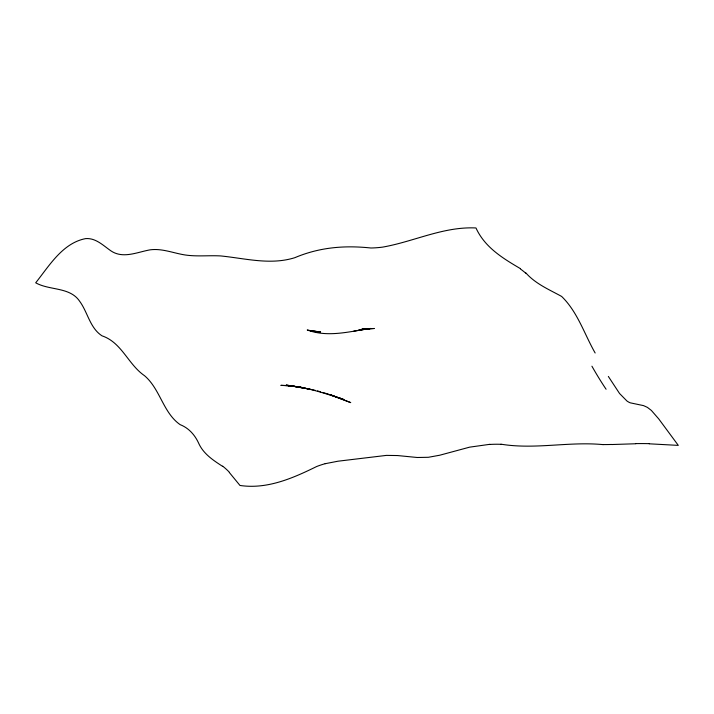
<?xml version="1.0" encoding="UTF-8"?>
<svg xmlns="http://www.w3.org/2000/svg" width="714" height="714" viewBox="0 0 714 714"><rect width="100%" height="100%" fill="white"/><g stroke="black" fill="none" stroke-linecap="round" stroke-linejoin="round"><path stroke-width="1.07" d="M325.156 463.707L337.972 461.208L386.426 455.389L397.555 455.55L417.271 457.495L428.373 457.29L439.744 455.22L469.651 447.151L489.956 444.304M316.123 331.403L310.661 330.841L320.131 332.501L307.243 329.993C328.038 337.695 349.664 331.474 370.566 328.458L358.392 330.314M353.617 331.225L365.88 328.913L374.279 328.485L362.105 329.306M361.159 329.404L369.629 328.663L362.105 329.1M611.666 444.536L635.71 443.76M603.276 444.643C569.103 441.288 535.089 449.766 501.023 444.188M649.267 443.813L678.3 445.384L658.745 418.913L651.373 410.443L647.411 407.382L643.555 405.623L630.301 402.839A59.583 24.463 85.1 0 1 626.963 401.018L619.547 393.485L608.346 376.439M316.4 331.394L314.187 331.314L316.311 331.51M318.444 331.707L320.577 331.903M318.31 331.635L320.497 331.858M310.099 389.201L286.35 385.051L310.099 389.201L293.499 386.122L280.861 385.346C302.584 385.596 323.38 392.905 343.827 399.528L329.877 394.583L350.654 402.589L329.877 394.583M311.161 389.442L315.392 390.424M317.507 390.906L320.595 391.825M322.657 392.441L328.842 394.28M338.597 397.68L342.068 398.894M520.381 268.616C502.843 258.289 484.886 247.472 475.97 227.962C443.349 226.383 413.897 241.662 382.526 247.133A113.624 91.856 -43.7 0 1 370.941 247.999C344.487 245.197 319.569 247.249 294.802 257.692C270.392 265.367 245.223 258.379 220.671 255.933C208.827 255.273 196.894 256.728 185.113 254.969C173.493 253.175 162.114 248.24 150.163 249.829C137.347 252.069 123.076 259.12 110.902 250.846C103.235 245.536 95.774 237.816 85.653 238.61C62.582 243.028 49.248 265.804 35.7 282.798C49.587 290.66 69.91 286.733 79.665 301.281C87.777 312.304 89.893 328.012 102.004 335.83C121.817 342.47 128.136 364.488 144.531 375.707C160.275 389.068 163.078 412.754 180.115 424.634C188.523 427.891 194.663 434.683 198.438 442.742C203.151 453.72 213.067 460.2 222.67 466.403M525.87 272.935C535.678 283.958 549.102 289.536 561.632 296.435C577.617 311.884 584.329 334.054 595.146 352.993M229.292 472.454L239.975 485.458C267.223 489.501 292.838 478.21 316.641 466.528A80.86 64.742 -45.5 0 1 325.156 463.698M635.746 443.608A445.59 357.714 -43.9 0 1 649.303 443.662M611.675 444.456A254.371 206.649 -45.6 0 1 603.294 444.563M489.929 444.447A123.62 100.094 -42.4 0 1 500.987 444.313M222.688 466.171A179.125 72.06 85.7 0 1 229.328 472.168M520.381 268.919A271.454 103.307 80.5 0 1 525.87 273.275M606.088 389.237A361.623 142.916 82.7 0 1 591.924 366.202M292.16 386.158L288.322 385.73L301.183 387.193L292.16 386.158"/></g></svg>
